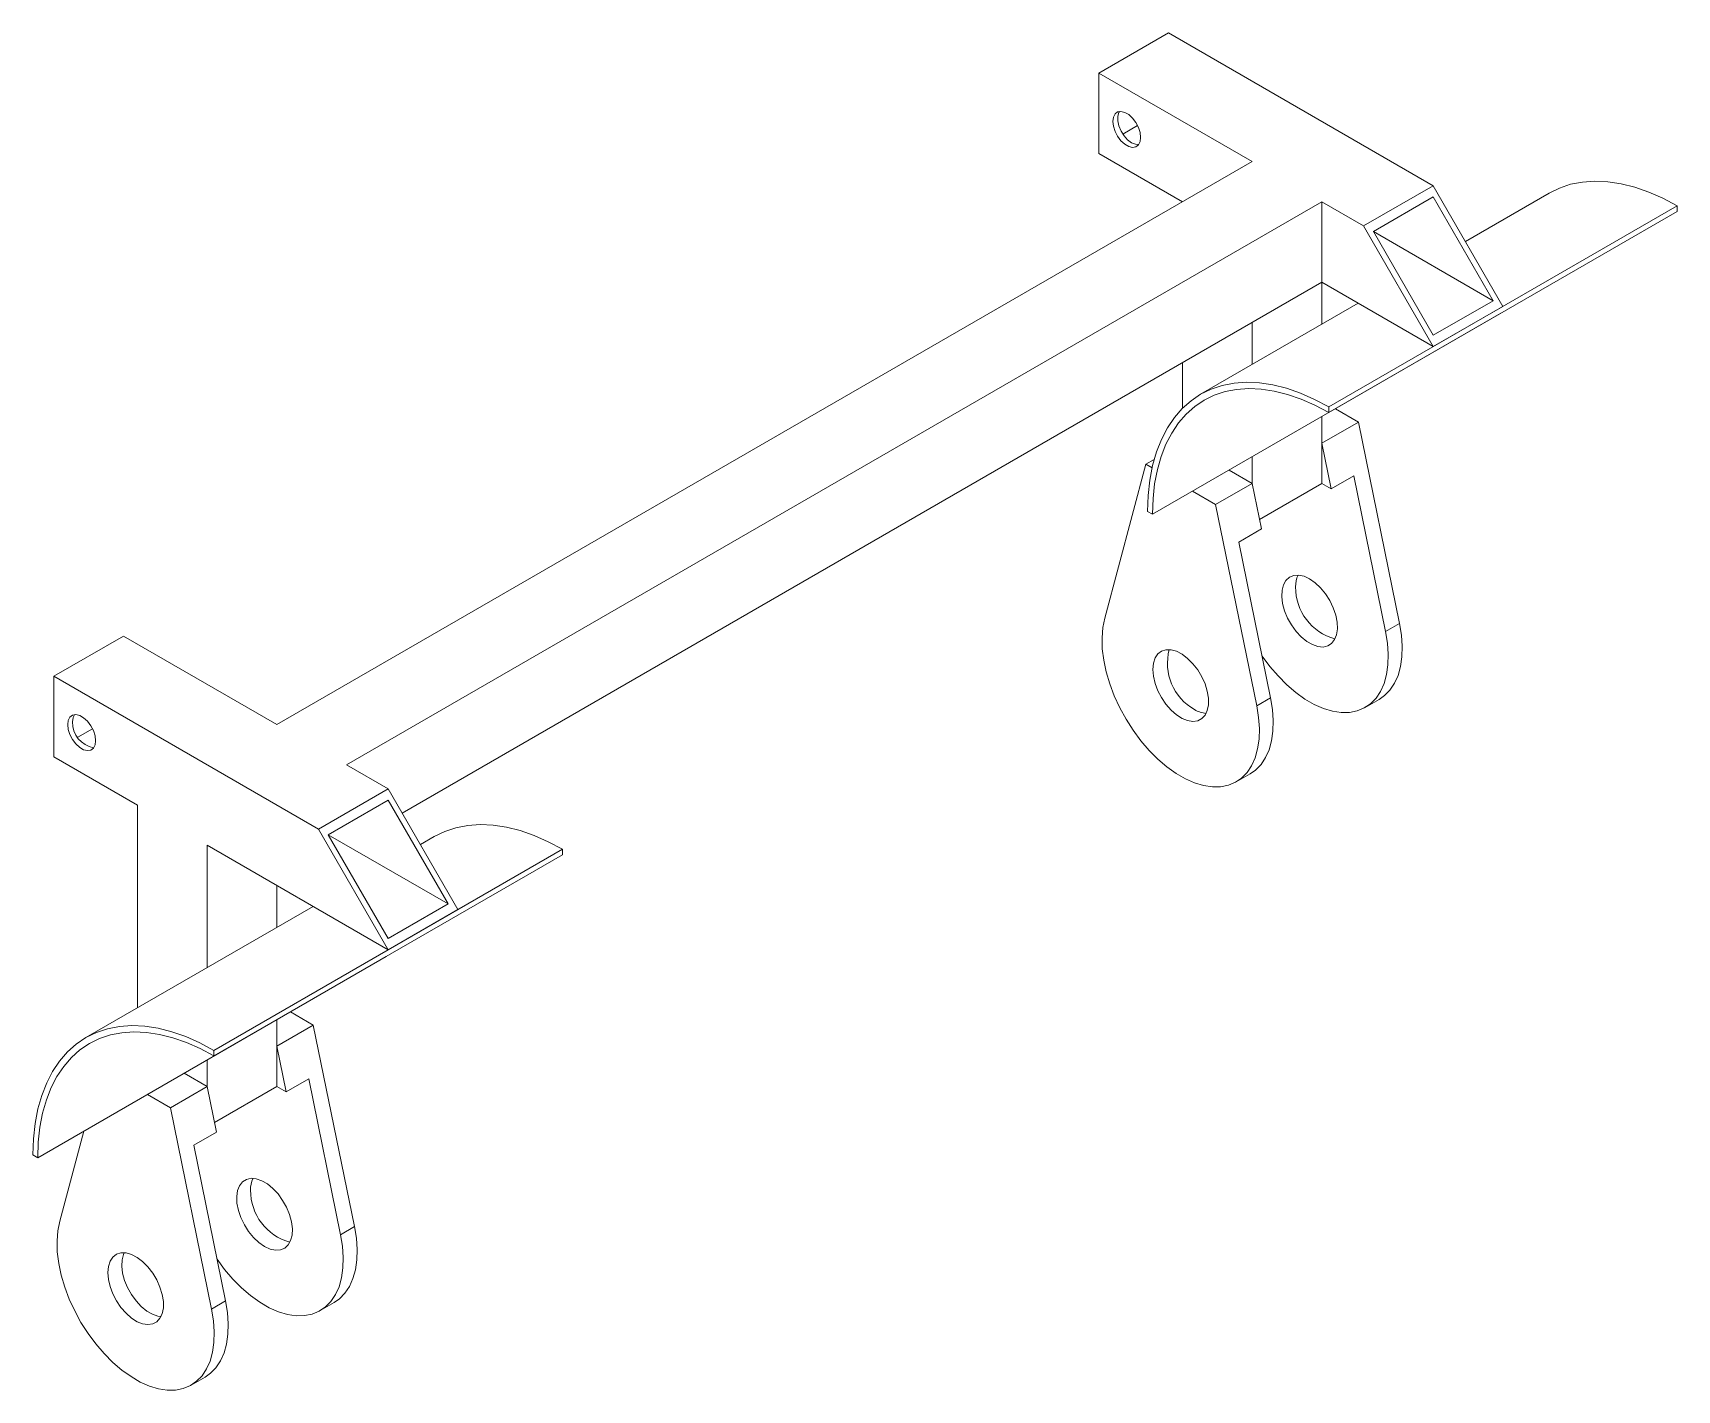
# Model space of a CAD drawing. Header units: millimetres. Extents: x 0 to 1189, y 0 to 841.
# Drawn here: x 774.3 to 941.2, y 234.6 to 372.3 of the extents above; entities that cross this region are included whole.
import ezdxf

# ---------------------------------------------------------------- set-up
doc = ezdxf.new("R2010")
doc.units = ezdxf.units.MM

msp = doc.modelspace()

# ---------------------------------------------------------------- linework, layer by layer
at = {"color": 7, "linetype": 'Continuous', "lineweight": 15}
for p, q in [((882.51, 368.24), (889.58, 372.32)), ((916.45, 356.81), (889.58, 372.32)), ((898.06, 359.26), (882.51, 368.24)), ((882.51, 360.07), (882.51, 368.24)), ((886.44, 362.91), (884.94, 362.05)), ((799.07, 302.11), (898.06, 359.26)), ((890.99, 355.17), (882.51, 360.07)), ((909.38, 352.72), (916.45, 356.81)), ((916.45, 355.66), (910.37, 352.15)), ((923.52, 344.56), (916.45, 356.81)), ((922.53, 345.13), (916.45, 355.66)), ((928.2, 356.05), (919.71, 351.15)), ((806.14, 298.03), (905.13, 355.17)), ((909.38, 352.72), (905.13, 355.17)), ((905.13, 355.17), (905.13, 347.01)), ((941.2, 354.76), (905.84, 334.35)), ((941.2, 354.19), (905.84, 333.78)), ((941.2, 354.76), (941.2, 354.19)), ((916.45, 340.48), (909.38, 352.72)), ((910.37, 352.15), (916.45, 341.62)), ((922.53, 345.13), (910.37, 352.15)), ((811.8, 293.13), (905.13, 347.01)), ((916.45, 340.48), (905.13, 347.01)), ((905.13, 347.01), (905.13, 342.74)), ((923.31, 343.86), (887.95, 323.45)), ((908.83, 344.87), (892.84, 335.64)), ((916.45, 341.62), (922.53, 345.13)), ((923.52, 344.56), (916.45, 340.48)), ((898.06, 342.93), (898.06, 338.66)), ((890.99, 334.21), (890.99, 338.84)), ((905.84, 334.35), (905.84, 333.78)), ((906.51, 334.17), (908.85, 332.82)), ((905.13, 333.37), (905.13, 330.68)), ((908.85, 332.82), (905.13, 330.68)), ((908.85, 332.82), (913.02, 312.38)), ((905.13, 330.68), (905.13, 326.59)), ((905.13, 330.68), (906.08, 326.05)), ((887.28, 328.53), (888.12, 329.02)), ((898.06, 329.29), (898.06, 326.59)), ((883.1, 312.92), (887.28, 328.53)), ((887.28, 328.53), (887.91, 328.17)), ((895.73, 327.94), (898.06, 326.59)), ((906.08, 326.05), (908.38, 327.37)), ((908.38, 327.37), (911.61, 311.56)), ((892.02, 325.8), (894.35, 324.45)), ((894.35, 324.45), (898.06, 326.59)), ((898.06, 326.59), (899.01, 321.97)), ((905.13, 326.59), (898.81, 322.94)), ((905.13, 326.59), (906.08, 326.05)), ((894.35, 324.45), (898.53, 304.01)), ((887.95, 323.45), (887.46, 323.74)), ((896.71, 320.64), (899.01, 321.97)), ((899.94, 304.83), (896.71, 320.64)), ((913.02, 312.38), (911.61, 311.56)), ((783.51, 311.09), (776.44, 307.01)), ((799.07, 302.11), (783.51, 311.09)), ((776.44, 307.01), (776.44, 298.84)), ((803.31, 291.49), (776.44, 307.01)), ((898.53, 304.01), (899.94, 304.83)), ((909.54, 303.85), (910.96, 304.67)), ((778.88, 300.82), (780.37, 301.68)), ((784.93, 293.94), (776.44, 298.84)), ((810.38, 295.58), (806.14, 298.03)), ((896.46, 296.3), (897.87, 297.12)), ((810.38, 295.58), (803.31, 291.49)), ((817.45, 283.33), (810.38, 295.58)), ((784.93, 273.34), (784.93, 293.94)), ((804.3, 290.92), (810.38, 294.43)), ((810.38, 294.43), (816.46, 283.9)), ((810.38, 279.25), (803.31, 291.49)), ((810.38, 280.39), (804.3, 290.92)), ((816.46, 283.9), (804.3, 290.92)), ((815.06, 290.74), (813.65, 289.92)), ((810.38, 279.25), (792, 289.86)), ((792, 289.86), (792, 277.42)), ((792.7, 269.04), (828.06, 289.45)), ((792.7, 268.47), (828.06, 288.88)), ((828.06, 289.45), (828.06, 288.88)), ((799.07, 285.78), (799.07, 281.51)), ((816.46, 283.9), (810.38, 280.39)), ((802.77, 283.64), (779.7, 270.33)), ((810.38, 279.25), (817.45, 283.33)), ((774.81, 258.14), (810.17, 278.55)), ((799.07, 272.14), (799.07, 269.45)), ((800.45, 272.94), (802.78, 271.59)), ((802.78, 271.59), (799.07, 269.45)), ((802.78, 271.59), (806.96, 251.15)), ((792.7, 269.04), (792.7, 268.47)), ((799.07, 269.45), (799.07, 265.36)), ((799.07, 269.45), (800.01, 264.82)), ((792, 268.06), (792, 265.36)), ((788.28, 263.22), (792, 265.36)), ((789.66, 266.71), (792, 265.36)), ((792, 265.36), (792.94, 260.73)), ((792.74, 261.71), (799.07, 265.36)), ((800.01, 264.82), (799.07, 265.36)), ((802.31, 266.14), (800.01, 264.82)), ((805.54, 250.33), (802.31, 266.14)), ((785.95, 264.57), (788.28, 263.22)), ((788.28, 263.22), (792.46, 242.78)), ((777.04, 251.69), (779.48, 260.83)), ((792.94, 260.73), (790.64, 259.41)), ((790.64, 259.41), (793.88, 243.6)), ((774.81, 258.14), (774.32, 258.42)), ((806.96, 251.15), (805.54, 250.33)), ((792.46, 242.78), (793.88, 243.6)), ((803.48, 242.62), (804.89, 243.44)), ((790.39, 235.07), (791.81, 235.88))]:
    msp.add_line(p, q, dxfattribs=at)
at = {"color": 7, "linetype": 'Continuous', "lineweight": 15, "flags": 128}
for points in [[(883.92, 363.34), (883.98, 363.76), (884.15, 364.09), (884.41, 364.29), (884.75, 364.35), (885.13, 364.25), (885.54, 364.02), (885.92, 363.67), (886.26, 363.22), (886.52, 362.72), (886.69, 362.2), (886.75, 361.7), (886.69, 361.28), (886.52, 360.95), (886.26, 360.75), (885.92, 360.7), (885.54, 360.79), (885.13, 361.02), (884.75, 361.37), (884.41, 361.82), (884.15, 362.32), (883.98, 362.84), (883.92, 363.34)], [(884.61, 364.34), (884.54, 364.23), (884.43, 363.85), (884.43, 363.38), (884.54, 362.87), (884.76, 362.35), (885.07, 361.87), (885.43, 361.47), (885.83, 361.17), (886.23, 361.01), (886.55, 360.99)], [(928.2, 356.05), (929.26, 356.57), (930.39, 356.95), (931.59, 357.18), (932.85, 357.27), (934.16, 357.21), (935.51, 357.01), (936.9, 356.66), (938.32, 356.16), (939.75, 355.53), (941.2, 354.76)], [(887.46, 323.74), (887.51, 325.37), (887.68, 326.93), (887.96, 328.4), (888.36, 329.78), (888.86, 331.05), (889.46, 332.22), (890.17, 333.27), (890.97, 334.19), (891.86, 334.98), (892.84, 335.64), (893.9, 336.16), (895.03, 336.54), (896.23, 336.77), (897.49, 336.86), (898.81, 336.8), (900.16, 336.59), (901.55, 336.25), (902.96, 335.75), (904.4, 335.12), (905.84, 334.35)], [(887.95, 323.45), (888.01, 325.04), (888.17, 326.56), (888.45, 327.99), (888.83, 329.33), (889.31, 330.57), (889.9, 331.7), (890.59, 332.72), (891.37, 333.62), (892.24, 334.39), (893.19, 335.03), (894.22, 335.54), (895.33, 335.91), (896.49, 336.13), (897.72, 336.22), (898.99, 336.16), (900.31, 335.96), (901.66, 335.62), (903.04, 335.14), (904.44, 334.53), (905.84, 333.78)], [(903.9, 316.9), (904.47, 316.5), (905.01, 315.99), (905.51, 315.38), (905.95, 314.7), (906.3, 313.97), (906.55, 313.23), (906.69, 312.51), (906.72, 311.83), (906.63, 311.23), (906.44, 310.73), (906.13, 310.34), (905.74, 310.09), (905.27, 309.98), (904.74, 310.03), (904.18, 310.22), (903.61, 310.55), (903.05, 311), (902.52, 311.57), (902.05, 312.22), (901.66, 312.92), (901.36, 313.66), (901.16, 314.39), (901.07, 315.1), (901.1, 315.74), (901.24, 316.3), (901.5, 316.74), (901.85, 317.06), (902.28, 317.24), (902.78, 317.28), (903.33, 317.16), (903.9, 316.9)], [(898.53, 304.01), (898.72, 302.83), (898.8, 301.7), (898.77, 300.63), (898.62, 299.64), (898.37, 298.73), (898.01, 297.93), (897.55, 297.24), (897, 296.68), (896.36, 296.25), (895.65, 295.95), (894.87, 295.79), (894.03, 295.78), (893.14, 295.92), (892.22, 296.19), (891.29, 296.6), (890.34, 297.15), (889.41, 297.82), (888.49, 298.6), (887.6, 299.49), (886.76, 300.47), (885.98, 301.53), (885.27, 302.65), (884.63, 303.82), (884.07, 305.02), (883.62, 306.24), (883.26, 307.46), (883.01, 308.65), (882.86, 309.81), (882.83, 310.92), (882.91, 311.96), (883.1, 312.92)], [(913.02, 312.38), (913.21, 311.2), (913.29, 310.07), (913.26, 309), (913.12, 308.01), (912.87, 307.1), (912.51, 306.3), (912.05, 305.61), (911.5, 305.05), (910.96, 304.67)], [(911.61, 311.56), (911.8, 310.38), (911.88, 309.25), (911.85, 308.18), (911.7, 307.19), (911.45, 306.28), (911.09, 305.48), (910.64, 304.79), (910.08, 304.23), (909.45, 303.8), (908.73, 303.5), (907.95, 303.35), (907.11, 303.33), (906.22, 303.47), (905.3, 303.74), (904.37, 304.15), (903.42, 304.7), (902.49, 305.37), (901.57, 306.15), (900.69, 307.04), (899.85, 308.02), (899.08, 309.06)], [(887.99, 307.71), (888.04, 308.34), (888.22, 308.87), (888.49, 309.28), (888.87, 309.57), (889.32, 309.71), (889.83, 309.71), (890.39, 309.55), (890.96, 309.26), (891.52, 308.83), (892.06, 308.29), (892.55, 307.66), (892.96, 306.97), (893.29, 306.24), (893.51, 305.5), (893.63, 304.78), (893.63, 304.12), (893.51, 303.54), (893.29, 303.07), (892.96, 302.71), (892.55, 302.5), (892.06, 302.43), (891.52, 302.51), (890.96, 302.73), (890.39, 303.1), (889.83, 303.58), (889.32, 304.17), (888.87, 304.84), (888.49, 305.55), (888.22, 306.29), (888.04, 307.02), (887.99, 307.71)], [(897.87, 297.12), (898.42, 297.49), (898.97, 298.06), (899.43, 298.75), (899.78, 299.55), (900.04, 300.45), (900.18, 301.45), (900.21, 302.52), (900.13, 303.65), (899.94, 304.83)], [(777.85, 302.11), (777.91, 302.53), (778.08, 302.86), (778.34, 303.06), (778.68, 303.12), (779.07, 303.02), (779.47, 302.79), (779.86, 302.44), (780.19, 301.99), (780.46, 301.49), (780.63, 300.97), (780.68, 300.47), (780.63, 300.05), (780.46, 299.72), (780.19, 299.52), (779.86, 299.47), (779.47, 299.56), (779.07, 299.79), (778.68, 300.14), (778.34, 300.59), (778.08, 301.09), (777.91, 301.61), (777.85, 302.11)], [(778.35, 302.39), (778.41, 302.82), (778.55, 303.11)], [(815.06, 290.74), (816.12, 291.26), (817.25, 291.64), (818.45, 291.87), (819.71, 291.96), (821.02, 291.9), (822.38, 291.69), (823.77, 291.34), (825.18, 290.85), (826.62, 290.22), (828.06, 289.45)], [(774.32, 258.42), (774.38, 260.06), (774.55, 261.62), (774.83, 263.09), (775.22, 264.47), (775.72, 265.74), (776.32, 266.91), (777.03, 267.95), (777.83, 268.88), (778.72, 269.67), (779.7, 270.33), (780.76, 270.85), (781.9, 271.23), (783.1, 271.46), (784.36, 271.55), (785.67, 271.49), (787.02, 271.28), (788.41, 270.93), (789.83, 270.44), (791.26, 269.81), (792.7, 269.04)], [(774.81, 258.14), (774.87, 259.73), (775.03, 261.24), (775.31, 262.68), (775.69, 264.02), (776.18, 265.26), (776.76, 266.39), (777.45, 267.41), (778.23, 268.31), (779.1, 269.08), (780.05, 269.72), (781.09, 270.23), (782.19, 270.6), (783.36, 270.82), (784.58, 270.91), (785.86, 270.85), (787.18, 270.65), (788.53, 270.31), (789.91, 269.83), (791.3, 269.22), (792.7, 268.47)], [(797.83, 249.13), (798.4, 248.87), (798.95, 248.75), (799.45, 248.79), (799.88, 248.97), (800.23, 249.29), (800.48, 249.73), (800.63, 250.29), (800.66, 250.93), (800.57, 251.64), (800.37, 252.37), (800.07, 253.11), (799.67, 253.81), (799.2, 254.46), (798.68, 255.03), (798.12, 255.48), (797.54, 255.81), (796.98, 256.01), (796.46, 256.05), (795.99, 255.94), (795.59, 255.69), (795.29, 255.3), (795.09, 254.8), (795.01, 254.2), (795.03, 253.52), (795.18, 252.8), (795.43, 252.06), (795.78, 251.33), (796.21, 250.65), (796.71, 250.04), (797.26, 249.53), (797.83, 249.13)], [(792.46, 242.78), (792.65, 241.6), (792.73, 240.47), (792.7, 239.4), (792.56, 238.41), (792.3, 237.5), (791.95, 236.7), (791.49, 236.01), (790.94, 235.45), (790.3, 235.01), (789.58, 234.72), (788.8, 234.56), (787.96, 234.55), (787.07, 234.68), (786.16, 234.96), (785.22, 235.37), (784.28, 235.92), (783.34, 236.59), (782.42, 237.37), (781.54, 238.26), (780.7, 239.24), (779.92, 240.3), (779.2, 241.42), (778.56, 242.59), (778.01, 243.79), (777.55, 245.01), (777.19, 246.23), (776.94, 247.42), (776.8, 248.58), (776.77, 249.69), (776.85, 250.73), (777.04, 251.69)], [(793.01, 247.83), (793.78, 246.79), (794.62, 245.81), (795.5, 244.92), (796.42, 244.14), (797.36, 243.47), (798.3, 242.92), (799.24, 242.51), (800.16, 242.24), (801.04, 242.1), (801.88, 242.12), (802.66, 242.27), (803.38, 242.57), (804.02, 243), (804.57, 243.56), (805.03, 244.25), (805.39, 245.05), (805.64, 245.96), (805.78, 246.95), (805.81, 248.02), (805.73, 249.15), (805.54, 250.33)], [(806.96, 251.15), (807.15, 249.97), (807.23, 248.84), (807.2, 247.77), (807.05, 246.77), (806.8, 245.87), (806.44, 245.07), (805.98, 244.38), (805.43, 243.82), (804.89, 243.44)], [(781.92, 246.48), (781.98, 247.11), (782.15, 247.64), (782.43, 248.05), (782.8, 248.34), (783.25, 248.48), (783.77, 248.48), (784.32, 248.32), (784.89, 248.03), (785.46, 247.6), (785.99, 247.06), (786.48, 246.43), (786.89, 245.74), (787.22, 245.01), (787.45, 244.27), (787.56, 243.55), (787.56, 242.89), (787.45, 242.31), (787.22, 241.84), (786.89, 241.48), (786.48, 241.27), (785.99, 241.2), (785.46, 241.28), (784.89, 241.5), (784.32, 241.87), (783.77, 242.35), (783.25, 242.94), (782.8, 243.61), (782.43, 244.32), (782.15, 245.06), (781.98, 245.79), (781.92, 246.48)], [(787.33, 242.02), (787.01, 242.06), (786.45, 242.25), (785.88, 242.58), (785.32, 243.04), (784.79, 243.6), (784.32, 244.25), (783.93, 244.96), (783.62, 245.69), (783.42, 246.43), (783.34, 247.13), (783.37, 247.77), (783.51, 248.33), (783.59, 248.5)], [(793.88, 243.6), (794.07, 242.42), (794.15, 241.29), (794.11, 240.22), (793.97, 239.22), (793.72, 238.32), (793.36, 237.52), (792.9, 236.83), (792.35, 236.26), (791.81, 235.88)]]:
    msp.add_lwpolyline(points, dxfattribs=at)
at = {"color": 7, "linetype": 'Continuous', "lineweight": 15}
for centre, radius, start, end in [((905.02, 316.18), 2.54, 154.2181, 182.1784), ((907.89, 316.02), 5.41, 179.3672, 254.8002), ((894.88, 308.34), 5.41, 165.1951, 240.6323), ((780.92, 302.29), 2.57, 177.7281, 260.2649), ((893.58, 305.78), 2.54, 237.8248, 265.7782), ((798.95, 254.95), 2.54, 154.2181, 182.1784), ((801.83, 254.79), 5.41, 179.3672, 254.8002)]:
    msp.add_arc(centre, radius, start, end, dxfattribs=at)

doc.saveas('drawing.dxf')
